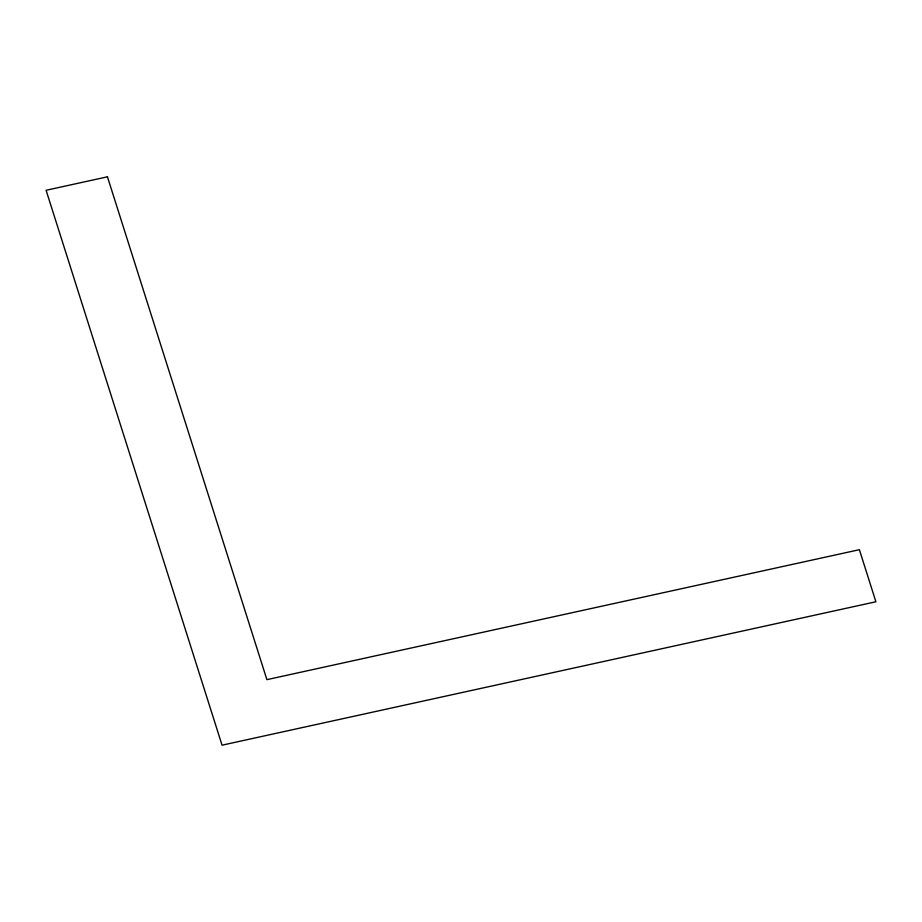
<?xml version="1.0" encoding="UTF-8"?>
<svg xmlns="http://www.w3.org/2000/svg" width="922" height="922" viewBox="0 0 922 922"><rect width="100%" height="100%" fill="white"/><g stroke="black" fill="none" stroke-linecap="round" stroke-linejoin="round"><path stroke-width="1.38" d="M107.448 176.817L46.1 190.278L222.052 745.183L875.9 601.766L859.385 549.696L266.896 679.652L107.448 176.817"/></g></svg>
